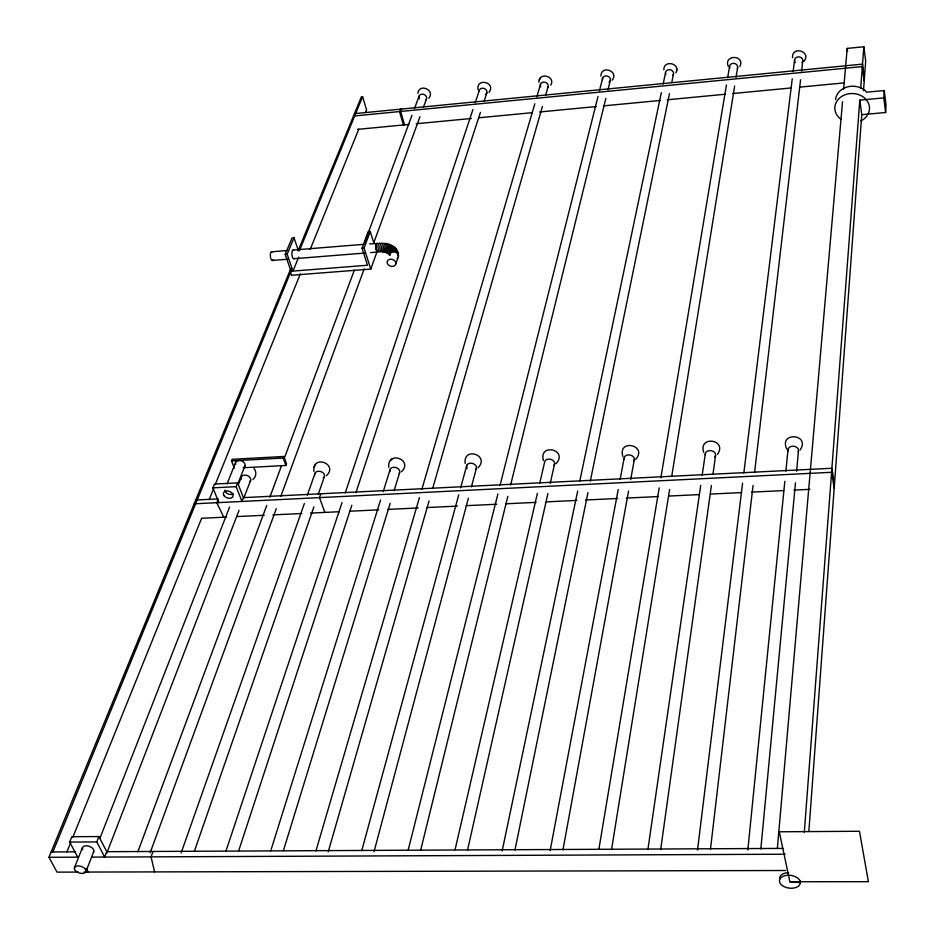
<?xml version="1.0" encoding="UTF-8"?>
<svg xmlns="http://www.w3.org/2000/svg" width="935" height="935" viewBox="0 0 935 935"><rect width="100%" height="100%" fill="white"/><g stroke="black" fill="none" stroke-linecap="round" stroke-linejoin="round"><path stroke-width="1.4" d="M600.936 76.097C600.948 64.48 619.496 71.212 612.144 80.223M369.629 243.86L377.611 243.626L376.863 243.275A4.418 1.426 85.3 0 0 375.905 245.858L375.952 248.114A4.418 1.426 85.3 0 0 377.062 251.679L377.448 251.994A4.418 1.426 85.3 0 0 378.453 251.199M375.917 245.858L376.15 249.236L377.459 251.994M538.957 82.245C538.7 71.563 555.939 76.167 550.797 85.155M808.869 831.203L861.743 114.689L885.62 112.504L886.041 105.117L884.229 90.543L866.546 92.203L865.962 91.431A17.262 14.598 0.7 0 0 847.472 86.885A17.262 14.598 0.7 0 0 835.563 99.613M885.62 112.504L883.785 97.895L884.229 90.543M863.508 90.672L865.693 61.044L863.846 46.75L847.192 48.41L843.627 89.176M804.299 832.349L859.803 100.127L883.785 97.895M860.691 88.416L863.846 46.75M777.359 848.442L842.529 101.74M760.833 849.003L795.486 482.869M796.585 471.24L798.502 450.904M747.848 849.868L784.839 481.315M785.867 471.158L788.053 449.396M710.471 849.225L753.061 485.522M754.58 472.479L800.57 79.802M801.587 71.107L802.779 60.962M697.522 850.079L742.577 483.266M743.828 473.122L792.261 78.762M793.149 71.516L794.575 59.91M660.706 849.436L711.395 485.557M713.008 473.998L715.614 455.228M648.002 848.863L700.701 485.464M702.162 475.366L705.306 453.732M326.455 475.716C338.832 464.005 311.928 453.919 313.938 471.369M611.537 849.646L669.612 489.484M671.692 476.523L734.641 86.114M736.032 77.465L737.657 67.378M598.914 849.073L659.187 487.918M660.87 477.855L726.425 85.038M727.629 77.85L729.545 66.338M417.887 93.371C419.125 82.759 435.663 90.192 428.814 98.28M562.963 849.857L628.577 491.039M630.681 479.561L634.351 459.471M550.119 850.733L618.222 489.519M620.115 479.491L624.171 457.986M514.951 850.067L587.963 492.628M590.301 481.186L669.46 93.722M671.797 82.28L673.551 73.701M502.153 850.943L577.69 491.085M579.782 481.081L661.326 92.659M663.125 84.092L665.521 72.661M467.488 850.301L547.933 493.481M550.177 483.535L554.665 463.631M455.065 849.751L537.391 493.399M539.682 483.453L544.602 462.159A5.096 3.728 12.9 0 1 551.206 459.471A5.096 3.728 12.9 0 1 553.847 465.396M420.598 850.511L507.822 496.38M510.615 485.043L605.868 98.339M607.972 89.842L610.415 79.919M408.092 850.441L497.899 493.937M500.038 485.452L598.038 96.41M599.464 90.753L602.678 78.026M374.035 851.668L468.388 498.215M471.392 486.948L476.277 468.634M663.862 69.856C663.488 59.361 681.136 63.323 675.888 72.813M361.751 850.663L458.734 494.849M460.651 487.825L466.775 465.314M328.232 851.855L429.06 500.961M432.695 488.339L542.394 106.567M545.619 95.335L548.039 86.908M315.948 850.873L419.418 497.654M421.884 489.25L534.808 103.797M536.854 96.784L540.559 84.173M283.387 850.686L390.199 503.322M394.056 490.758L399.631 472.631M270.659 851.095L380.592 499.991M383.21 491.635L390.187 469.347M238.647 850.897L351.829 505.227M355.919 492.733L480.45 112.375M484.085 101.272L486.819 92.939M225.884 851.317L342.023 502.598M345.249 492.909L472.911 109.594M475.225 102.675L479.363 90.216M320.81 493.785L319.478 497.619L324.866 512.403M194.41 851.13L313.915 506.84M318.216 494.451L324.433 476.546M395.727 264.325A4.476 3.471 19.7 0 0 394.64 260.736L393.728 260.047A4.476 3.471 19.7 0 0 387.744 260.514L387.3 261.309A4.476 3.471 19.7 0 0 388.411 264.897L389.311 265.575A4.476 3.471 19.7 0 0 395.283 265.119L398.333 256.868A4.418 3.588 8.5 0 0 397.235 253.291L396.323 252.66A4.511 3.67 8.5 0 0 390.152 253.537M181.133 852.907L304.366 503.556M307.276 495.305L315.048 473.297M291.229 268.766L290.189 271.302L291.556 275.264L370.751 269.093L376.782 252.462M150.173 852.708L276.281 508.687M280.804 496.356L364.206 268.836M373.755 242.796L419.979 116.7M423.497 107.104L426.512 98.876M153.024 851.469L151.049 856.869L154.614 871.911M243.123 467.757L285.958 465.455L286.542 463.865L283.796 456.479L232.114 459.307L231.494 460.885L234.369 468.225M137.854 851.738L266.755 505.438M269.818 497.233L281.529 465.747M284.591 457.531L354.388 270.016M364.58 242.644L411.961 115.344M414.509 108.495L419.09 96.176M370.751 269.093L364.089 248.02L370.237 231.471L368.238 231.635L362.079 248.184L367.478 265.248L292.959 271.092L287.162 254.215L294.011 237.77L292.059 237.922L285.187 254.367L290.995 271.243L52.851 851.96M285.958 465.455L283.212 458.057L283.796 456.479M400.449 109.173L399.525 111.569L403.406 124.974M401.594 109.056L400.671 111.464L404.551 124.869M98.888 836.544L106.73 851.692L104.662 857.056L96.784 841.909L98.888 836.544L71.843 836.731L69.681 842.073L77.71 857.173L48.959 857.29L290.937 268.298M237.619 482.869L243.439 497.642L241.966 501.452L236.134 486.656L237.619 482.869L214.442 484.073L212.911 487.86L218.86 502.598M106.882 852.93L239.079 510.3M243.801 498.063L250.627 480.391M85.926 871.572L93.816 851.434M238.168 483.126L244.958 465.782M99.893 838.379L229.601 507.039M238.635 483.956L241.3 477.166M74.414 867.809L82.409 847.706M227.1 483.862L235.573 462.544M66.899 851.937L70.721 842.482M72.907 837.082L201.644 518.259L226.632 517.078M209.183 499.606L213.554 488.783M215.19 484.727L300.334 273.873M310.163 249.54L358.736 129.24M365.515 112.48L366.567 109.874L362.593 96.644L361.413 96.761L298.136 250.779M299.422 250.685L362.593 96.644M292.959 271.092L298.674 257.113M739.877 66.502C745.511 54.709 723.316 54.323 728.248 66.327M389.638 253.549L390.094 252.625A4.441 3.728 -10.4 0 1 396.171 250.989L397.083 251.55A4.441 3.728 -10.4 0 1 398.17 255.126L397.959 255.547M390.187 253.63L389.72 254.484A4.418 3.588 8.5 0 0 389.556 255.419M398.333 256.868L397.866 257.721A4.511 3.67 8.5 0 1 397.141 258.422M539.296 79.978L539.764 79.183M540.009 78.75L540.442 77.991M314.102 467.033L315.551 464.52M401.583 471.707C413.796 459.646 386.786 450.051 388.831 467.418M489.005 92.355C496.625 82.362 475.81 77.289 478.065 89.666M804.03 61.313C811.954 51.6 791.805 45.324 792.553 57.666M717.496 454.352C727.827 439.415 698.001 435.091 703.739 452.365M800.126 450.027C811.019 433.723 778.259 431.397 786.814 449.151M635.578 459.494C648.446 445.165 617.193 438.258 622.897 456.607M556.068 463.643C568.831 449.828 538.42 442.407 543.434 460.546M478.089 467.71C490.314 455.322 463.035 446.135 465.162 463.386M252.882 479.55C256.272 477.049 256.833 471.637 254.004 468.493M390.491 460.499L392.653 458.723M354.47 113.649L862.526 64.118L864.408 78.493M353.488 116.045L862.339 66.584L864.221 80.971M357.556 129.357L408.899 124.448M416.168 123.759L471.345 118.488M478.603 117.798L532.331 112.668M539.588 111.978L596.214 106.567M603.472 105.877L660.11 100.466M667.368 99.776L725.443 94.225M732.713 93.535L790.788 87.983M799.495 87.154L844.515 82.853M271.466 251.807L286.835 250.568M292.982 250.066L363.844 244.327M285.187 254.367L287.162 254.215M362.079 248.184L364.089 248.02M272.494 260.433L287.84 259.205M293.987 258.714L364.825 253.058M370.599 252.602L377.833 252.018M290.189 271.302L290.995 271.243M231.494 460.885L283.212 458.057M212.911 487.86L236.134 486.656M195.731 500.026L218.299 498.904L216.791 502.691L223.745 517.207M243.439 497.642L831.893 468.271L834.476 484.155M194.176 503.813L831.589 472.292L834.184 488.187M236.742 516.587L264.184 515.29M272.856 514.881L301.748 513.502M310.42 513.093L339.428 511.714M349.62 511.223L378.757 509.844M387.499 509.423L418.085 507.974M426.816 507.553L457.414 506.104M466.144 505.683L496.742 504.234M505.473 503.813L536.059 502.364M546.262 501.873L576.848 500.424M585.591 500.003L617.638 498.484M626.368 498.075L658.415 496.543M668.607 496.064L699.205 494.603M710.857 494.054L741.443 492.593M751.635 492.114L783.682 490.594M793.873 490.104L809.897 489.344M69.681 842.073L96.784 841.909M51.144 851.96L75.583 851.843M106.73 851.692L783.074 848.407M91.805 857.115L785.155 854.228M78.341 872.086L57.047 872.133L48.959 857.29M84.021 872.063L785.529 870.508M789.888 881.752L868.381 881.693L859.464 831.25L779.264 831.799L789.888 881.752L800.266 882.593M388.972 253.911L388.177 253.502A4.418 3.413 -56.2 0 1 387.102 249.925L387.417 248.862A4.418 3.413 -56.2 0 1 392.513 245.893L393.319 246.302A4.418 3.413 -56.2 0 1 394.336 247.798M386.412 252.672L385.723 252.321A4.406 2.969 -71.8 0 1 384.636 248.745L384.858 247.635A4.406 2.969 -71.8 0 1 389.03 244.234L389.72 244.584A4.406 2.969 -71.8 0 1 390.281 245.204M389.509 254.472L389.124 254.273A4.418 3.565 -46.4 0 1 388.06 250.685L388.422 249.657A4.418 3.565 -46.4 0 1 393.869 246.969L394.71 247.413A4.418 3.565 -46.4 0 1 395.774 248.932M382.649 251.644L383.21 251.971A4.43 2.361 -83.4 0 0 383.829 252.006M395.715 249.54L396.604 250.054A4.43 3.728 -22.9 0 1 397.854 252.614M385.243 243.614L384.682 243.287A4.43 2.361 -83.4 0 0 381.655 246.922L381.55 248.091A4.43 2.361 -83.4 0 0 382.649 251.644M272.12 252.006L271.898 251.831A4.359 1.601 84.9 0 0 270.344 255.465L270.425 256.599A4.359 1.601 84.9 0 0 271.641 260.105L272.073 260.409A4.359 1.601 84.9 0 0 273.207 259.614M380.136 243.439L379.715 243.112A4.406 1.625 87.4 0 0 377.997 246.805L378.032 247.962A4.406 1.625 87.4 0 0 379.131 251.515L379.552 251.831A4.406 1.625 87.4 0 0 380.732 251.024M86.3 868.335L88.276 872.063M294.011 237.77L298.394 250.697M370.237 231.471L373.918 243.287M847.192 48.41L847.577 51.261M859.803 100.127L861.743 114.689M676.543 68.302L676.578 69.155M676.601 69.704L676.648 70.616M390.175 471.24A5.002 3.576 16.9 0 1 395.599 467.453A5.002 3.576 16.9 0 1 399.14 473.437M479.199 91.069A3.962 3.308 19.8 0 1 484.716 88.673A3.962 3.308 19.8 0 1 485.744 94.306M602.526 79.791A4.021 3.413 14.1 0 1 605.027 76.086A4.021 3.413 14.1 0 1 609.865 77.862A4.021 3.413 14.1 0 1 609.036 82.186M314.896 474.209A4.967 3.506 18.6 0 1 321.523 471.848A4.967 3.506 18.6 0 1 323.206 477.972M419.429 98.748A3.95 3.249 22.1 0 1 420.376 94.657A3.95 3.249 22.1 0 1 425.332 95.312A3.95 3.249 22.1 0 1 426.103 99.624M860.866 120.849A17.344 14.621 0.9 0 0 866.383 116.594L868.475 113.228A17.344 14.621 0.9 0 0 867.879 102.02L865.436 98.783A17.344 14.621 0.9 0 0 839.852 97.801A17.344 14.621 0.9 0 0 841.126 119.376M729.861 68.15A4.091 3.518 6.9 0 1 733.531 63.335A4.091 3.518 6.9 0 1 737.399 68.267M795.393 62.552A4.137 3.565 3.1 0 1 795.884 57.771A4.137 3.565 3.1 0 1 801.47 57.853A4.137 3.565 3.1 0 1 801.949 62.645M788.415 451.43A5.283 3.927 5.9 0 1 793.277 446.205A5.283 3.927 5.9 0 1 798.151 451.874M241.394 479.012A4.932 3.436 20.1 0 1 243.778 475.237A4.932 3.436 20.1 0 1 249.774 477.306A4.932 3.436 20.1 0 1 249.47 481.805M705.341 454.749A5.213 3.857 8.4 0 1 711.675 450.787A5.213 3.857 8.4 0 1 714.656 457.04M82.689 849.599A5.996 3.436 18.7 0 1 88.357 846.058A5.996 3.436 18.7 0 1 93.36 852.229M235.678 464.414A4.967 3.471 20.4 0 1 238.063 460.581A4.967 3.471 20.4 0 1 244.093 462.661A4.967 3.471 20.4 0 1 243.801 467.219M540.792 86.791A3.985 3.366 17.1 0 1 541.938 82.619A3.985 3.366 17.1 0 1 546.987 83.273A3.985 3.366 17.1 0 1 547.594 87.68M467.161 468.19A5.049 3.658 15 0 1 468.458 463.678A5.049 3.658 15 0 1 474.851 464.613A5.049 3.658 15 0 1 475.751 469.452M665.872 74.461A4.044 3.471 10.6 0 1 667.239 70.195A4.044 3.471 10.6 0 1 672.405 70.873A4.044 3.471 10.6 0 1 672.814 75.361M624.241 458.992A5.154 3.798 10.7 0 1 630.33 455.076A5.154 3.798 10.7 0 1 633.462 461.259M233.329 493.902A5.037 3.471 20.2 0 1 228.082 493.89A5.037 3.471 20.2 0 1 224.868 490.104M800.453 880.887A10.507 6.428 7.4 0 1 799.752 882.453M779.743 879.227A10.507 6.428 7.4 0 1 788.708 872.682M396.896 252.228A4.418 3.67 -35.2 0 0 395.809 248.663L394.944 248.184A4.418 3.67 -35.2 0 0 389.229 250.545L388.785 251.562A4.418 3.67 -35.2 0 0 389.24 254.437M386.319 252.041A4.43 2.688 -78 0 1 384.881 252.251L384.25 251.924A4.406 2.676 -78 0 1 383.163 248.336L383.327 247.214A4.43 2.688 -78 0 1 386.938 243.649L387.581 244.012A4.406 2.676 -78 0 1 388.107 244.619M387.207 252.731A4.406 2.969 -71.8 0 1 386.435 252.66M382.941 251.024A4.43 2.01 -88.2 0 1 381.433 251.831L380.931 251.515A4.43 2.01 -88.2 0 1 379.82 247.939L379.867 246.805A4.43 2.01 -88.2 0 1 382.251 243.088M293.391 250.089A4.371 1.566 84.9 0 0 291.884 253.736L291.965 254.869A4.371 1.566 84.9 0 0 293.169 258.376L293.578 258.691A4.371 1.566 84.9 0 0 294.361 258.446M392.233 245.987A4.418 3.214 -64.6 0 0 391.648 245.356L390.9 244.982A4.418 3.214 -64.6 0 0 386.248 248.172L385.933 249.294A4.418 3.214 -64.6 0 0 387.055 252.836L387.78 253.233A4.418 3.214 -64.6 0 0 389.556 253.116M389.731 255.372A4.43 3.728 -22.9 0 1 389.322 252.52L389.766 251.55A4.43 3.728 -22.9 0 1 395.692 249.54M389.638 255.489A4.441 3.728 -10.4 0 1 389.673 253.537M800.266 881.752L800.266 883.435A10.519 6.428 7.5 0 1 784.266 886.719A10.519 6.428 7.5 0 1 784.29 875.826A10.519 6.428 7.5 0 1 800.266 881.752M75.396 870.672A6.054 3.424 18.7 0 0 85.471 872.355A6.054 3.424 18.7 0 0 79.65 866.032A6.054 3.424 18.7 0 0 75.396 870.672M224.119 495.795A5.049 3.471 20.2 0 0 232.581 497.069A5.049 3.471 20.2 0 0 228.035 490.992A5.049 3.471 20.2 0 0 224.119 495.795"/></g></svg>
